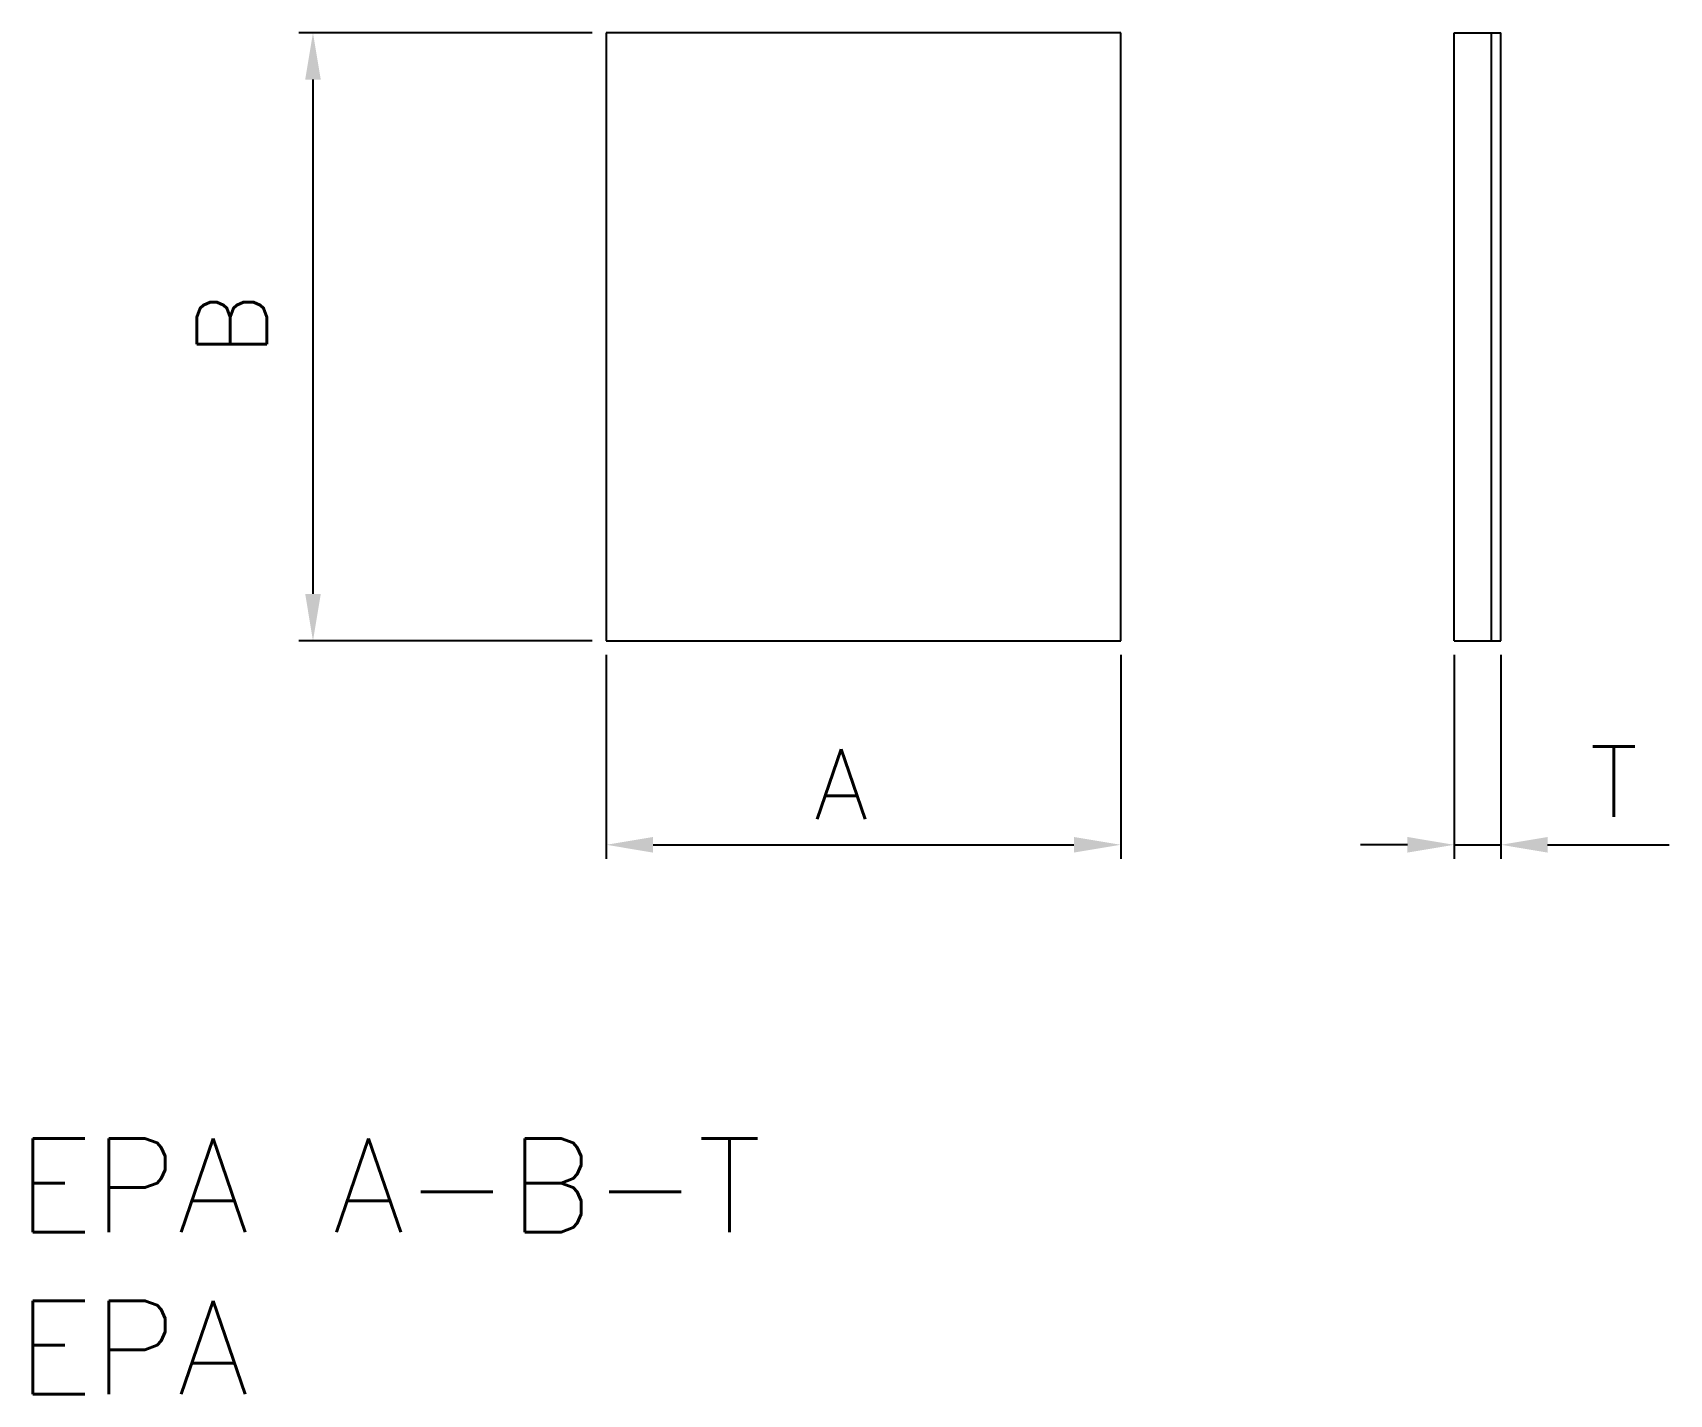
# Model space of a CAD drawing. Extents: x 844 to 1194, y 1425 to 1716.
import ezdxf

# ---------------------------------------------------------------- set-up
doc = ezdxf.new("R2010")
doc.units = 0
doc.layers.get('0').update_dxf_attribs({"linetype": 'CONTINUOUS'})
doc.styles.get("Standard").update_dxf_attribs({"font": 'txt.shx'})

msp = doc.modelspace()

# ---------------------------------------------------------------- linework, layer by layer
at = {"color": 4, "linetype": 'CONTINUOUS'}
for p, q in [((963.92, 1715.64), (901.21, 1715.64)), ((904.21, 1705.64), (904.21, 1595.64)), ((963.92, 1585.64), (901.21, 1585.64)), ((966.92, 1582.64), (966.92, 1539.02)), ((1076.92, 1582.64), (1076.92, 1539.02)), ((1148.22, 1582.64), (1148.22, 1539.02)), ((1158.22, 1582.64), (1158.22, 1539.02)), ((976.92, 1542.02), (1066.92, 1542.02)), ((1138.22, 1542.02), (1128.22, 1542.02)), ((1148.22, 1542.02), (1158.22, 1542.02)), ((1168.22, 1542.02), (1194.22, 1542.02))]:
    msp.add_line(p, q, dxfattribs=at)
at = {"color": 7, "linetype": 'CONTINUOUS'}
for p, q in [((966.92, 1715.64), (966.92, 1585.64)), ((1076.92, 1715.64), (966.92, 1715.64)), ((1076.92, 1585.64), (1076.92, 1715.64)), ((1148.22, 1585.64), (1148.22, 1715.64)), ((1148.22, 1715.64), (1158.22, 1715.64)), ((1156.22, 1585.64), (1156.22, 1715.64)), ((1158.22, 1585.64), (1158.22, 1715.64)), ((966.92, 1585.64), (1076.92, 1585.64)), ((1148.22, 1585.64), (1158.22, 1585.64))]:
    msp.add_line(p, q, dxfattribs=at)
at = {"color": 4, "linetype": 'CONTINUOUS'}
for points in [[(902.55, 1705.64), (905.88, 1705.64), (904.21, 1715.64)], [(902.55, 1595.64), (905.88, 1595.64), (904.21, 1585.64)], [(976.92, 1543.69), (976.92, 1540.35), (966.92, 1542.02)], [(1066.92, 1543.69), (1066.92, 1540.35), (1076.92, 1542.02)], [(1138.22, 1543.69), (1138.22, 1540.35), (1148.22, 1542.02)], [(1168.22, 1543.69), (1168.22, 1540.35), (1158.22, 1542.02)]]:
    msp.add_solid(points, dxfattribs=at)

# ---------------------------------------------------------------- texts
msp.add_text('B', height=15, rotation=90, dxfattribs=at).set_placement((894.38, 1646.49))
for s, p in [('A', (1011.35, 1547.49)), ('T', (1177.23, 1548.01))]:
    msp.add_text(s, height=15, dxfattribs=at).set_placement(p)
for s, p in [('EPA A-B-T', (840.86, 1459.22)), ('EPA', (840.86, 1424.54))]:
    msp.add_text(s, height=20).set_placement(p)

doc.saveas('drawing.dxf')
